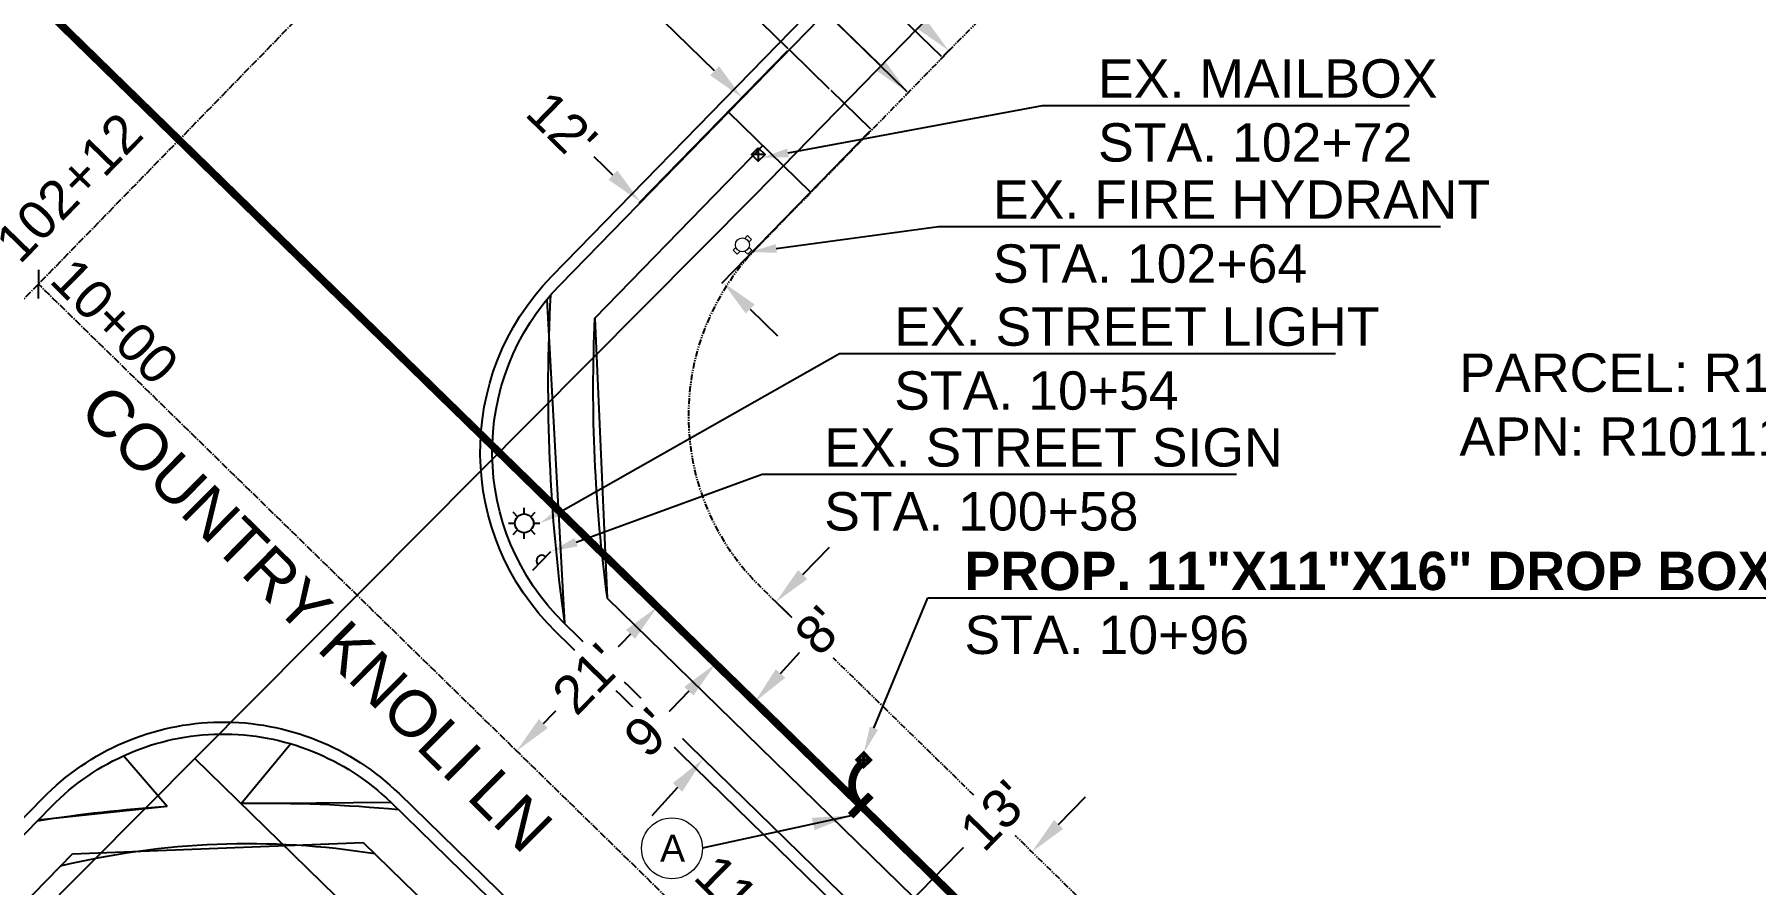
# Model space of a CAD drawing. Header units: feet. Extents: x -173233 to 8939709, y -5822937 to 440401.
# Drawn here: x 4505005.1 to 4505184.6, y -1445657.6 to -1445569 of the extents above; entities that cross this region are included whole.
import ezdxf
from ezdxf import colors
from ezdxf.entities.mleader import LeaderData, LeaderLine
from ezdxf.lldxf.tags import DXFTag
from ezdxf.math import Vec2, Vec3

# ---------------------------------------------------------------- set-up
doc = ezdxf.new("R2010")
doc.units = ezdxf.units.FT
doc.header["$MEASUREMENT"] = 0
doc.linetypes.add('CENTER2', pattern=[1.125, 0.75, -0.125, 0.125, -0.125])
doc.linetypes.add('PHANTOM2', pattern=[1.25, 0.625, -0.125, 0.125, -0.125, 0.125, -0.125])
doc.layers.get('DEFPOINTS').update_dxf_attribs({"color": 3, "lineweight": 0})
for name, color, linetype in [('-TBLOCK', 7, 'Continuous'), ('0 @ 1', 7, 'Continuous'), ('0 @ 40 (1)', 7, 'Continuous'), ('0 @ 40 (2)', 7, 'Continuous'), ('CHC-CENTERLINE', 254, 'CENTER2'), ('CHC-ROW', 4, 'PHANTOM2'), ('CONSTRUCTION', 6, 'Continuous'), ('G-ANNO-TEXT', 7, 'Continuous')]:
    doc.layers.add(name, color=color, linetype=linetype)
for name, color, linetype, lineweight in [('C-Anno', 7, 'Continuous', 25), ('C-Anno @ 1', 7, 'Continuous', 25), ('CHC-CURB-EOP', 5, 'Continuous', 25), ('DIMS', 7, 'Continuous', 5), ('DIMS @ 40', 7, 'Continuous', 5), ('FIRE HYDRANT', 5, 'Continuous', 0), ('FTR-PROPOSED EQUIPMENT', 7, 'Continuous', 0), ('WATER VALVE', 5, 'Continuous', 0)]:
    doc.layers.add(name, color=color, linetype=linetype, lineweight=lineweight)
doc.styles.add('MTCS Standard', font='arial.ttf', dxfattribs={"height": 0.08})
doc.styles.add('Notes', font='arial.ttf', dxfattribs={"height": 0.1})
doc.styles.get("Standard").update_dxf_attribs({"font": 'arial.ttf'})
doc.styles.add('Zayo Utilities', font='', dxfattribs={"oblique": 6, "height": 2})
doc.styles.get('Zayo Utilities').set_extended_font_data('Cordia New')
tags = doc.linetypes.add('WATER', pattern='A,1.3,-0.09,["W",Zayo Utilities,S=0.03,R=0,X=-0.03,Y=-0.025],-0.09', length=1.48).pattern_tags.tags
tags[6] = DXFTag(74, 10)
doc.dimstyles.get("Standard").update_dxf_attribs({"dimtxt": 0.1, "dimasz": 0.1, "dimexe": 0.005, "dimexo": 0.00625, "dimgap": 0.005, "dimtad": 0, "dimdec": 0, "dimzin": 0, "dimdsep": 46, "dimtxsty": 'Standard', "dimcen": 0, "dimadec": 0, "dimazin": 0, "dimtfac": 1, "dimtdec": 0, "dimtofl": 0, "dimtmove": 0, "dimatfit": 0, "dimfxl": 1, "dimtfill": 1, "dimtolj": 1, "dimtzin": 0, "dimarcsym": 0})

# ---------------------------------------------------------------- blocks, each defined once
blk = doc.blocks.new('A$C3F5F065A')
at = {"layer": 'FIRE HYDRANT', "lineweight": 0}
for points in [[(-5.3, -2.3), (-8.6, -2.3), (-8.6, 2.3), (-5.3, 2.3)], [(-2.3, 5.3), (-2.3, 8.6), (2.4, 8.6), (2.4, 5.3)], [(5.3, 2.3), (8.6, 2.3), (8.6, -2.3), (5.3, -2.3)]]:
    blk.add_lwpolyline(points, dxfattribs=at)
blk.add_circle((0, 0), 5.82, dxfattribs=at)
blk = doc.blocks.new('STL')
blk.add_circle((0, 0), 0.977)
at = {"layer": 'CONSTRUCTION'}
for points in [[(-0.98, 0), (-1.62, 0)], [(-0.69, 0.69), (-1.15, 1.15)], [(0, 0.98), (0, 1.62)], [(0.69, 0.69), (1.15, 1.15)], [(1.62, 0), (0.98, 0)], [(-1.15, -1.15), (-0.69, -0.69)], [(0, -1.62), (0, -0.98)], [(1.15, -1.15), (0.69, -0.69)]]:
    blk.add_lwpolyline(points, dxfattribs=at)
blk = doc.blocks.new('streetsgn')
at = {"color": 0, "linetype": 'ByBlock'}
blk.add_lwpolyline([(-1.5, -0.02), (1.5, 0.02)], dxfattribs=at)
blk.add_arc((0, 0), 0.638, 0.7826, 180.7826, dxfattribs=at)
blk = doc.blocks.new('*D399')
at = {"color": 0, "lineweight": -2, "transparency": 16777216}
for p, q in [((4505026.77, -1445500.16), (4505026.77, -1445500.16)), ((4505026.84, -1445500.22), (4505063.18, -1445535.66)), ((4505099.69, -1445571.27), (4505063.36, -1445535.83)), ((4505099.76, -1445571.34), (4505099.76, -1445571.34))]:
    blk.add_line(p, q, dxfattribs=at)
at = {"color": 0, "transparency": 16777216}
for points in [[(4505026.85, -1445500.21), (4505026.83, -1445500.23), (4505026.77, -1445500.15)], [(4505099.7, -1445571.25), (4505099.68, -1445571.28), (4505099.76, -1445571.34)]]:
    blk.add_solid(points, dxfattribs=at)
at = {"layer": 'DEFPOINTS', "color": 0, "transparency": 16777216}
for p in [(4505026.77, -1445500.15), (4505026.77, -1445500.15), (4505099.76, -1445571.34)]:
    blk.add_point(p, dxfattribs=at)
at = {"color": 0, "transparency": 16777216, "insert": (4505063.27, -1445535.74), "char_height": 0.1, "attachment_point": 5, "rotation": 315.7187, "bg_fill": 3, "box_fill_scale": 1.25, "bg_fill_color": 256, "bg_fill_true_color": 13158600, "bg_fill_transparency": 0}
blk.add_mtext("\\A1;102'", dxfattribs=at)
blk = doc.blocks.new('*D407')
at = {"color": 0, "lineweight": -2, "transparency": 16777216}
for p, q in [((4505026.94, -1445499.97), (4505027.6, -1445499.3)), ((4505030.32, -1445502.24), (4505060.42, -1445531.59)), ((4505097.59, -1445567.83), (4505067.52, -1445538.51)), ((4505099.94, -1445571.16), (4505100.59, -1445570.48))]:
    blk.add_line(p, q, dxfattribs=at)
at = {"color": 0, "transparency": 16777216}
for points in [[(4505030.79, -1445501.76), (4505029.86, -1445502.71), (4505027.46, -1445499.44)], [(4505098.06, -1445567.36), (4505097.12, -1445568.31), (4505100.45, -1445570.63)]]:
    blk.add_solid(points, dxfattribs=at)
at = {"layer": 'DEFPOINTS', "color": 0, "transparency": 16777216}
for p in [(4505026.77, -1445500.15), (4505027.46, -1445499.44), (4505099.76, -1445571.34)]:
    blk.add_point(p, dxfattribs=at)
at = {"color": 0, "transparency": 16777216, "insert": (4505063.97, -1445535.05), "char_height": 4, "attachment_point": 5, "rotation": 315.7187, "bg_fill": 3, "box_fill_scale": 1.25, "bg_fill_color": 256, "bg_fill_true_color": 13158600, "bg_fill_transparency": 0}
blk.add_mtext("\\A1;102'", dxfattribs=at)
blk = doc.blocks.new('*D400')
at = {"color": 0, "lineweight": -2, "transparency": 16777216}
for p, q in [((4505059.71, -1445539.42), (4505059.71, -1445539.42)), ((4505059.79, -1445539.49), (4505077.89, -1445557.15)), ((4505096.12, -1445574.93), (4505078.02, -1445557.27)), ((4505096.19, -1445575), (4505096.19, -1445575))]:
    blk.add_line(p, q, dxfattribs=at)
at = {"color": 0, "transparency": 16777216}
for points in [[(4505059.8, -1445539.48), (4505059.77, -1445539.5), (4505059.71, -1445539.42)], [(4505096.13, -1445574.91), (4505096.11, -1445574.94), (4505096.19, -1445575)]]:
    blk.add_solid(points, dxfattribs=at)
at = {"layer": 'DEFPOINTS', "color": 0, "transparency": 16777216}
for p in [(4505059.71, -1445539.42), (4505059.71, -1445539.42), (4505096.19, -1445575)]:
    blk.add_point(p, dxfattribs=at)
at = {"color": 0, "transparency": 16777216, "insert": (4505077.95, -1445557.21), "char_height": 0.1, "attachment_point": 5, "rotation": 315.7187, "bg_fill": 3, "box_fill_scale": 1.25, "bg_fill_color": 256, "bg_fill_true_color": 13158600, "bg_fill_transparency": 0}
blk.add_mtext("\\A1;51'", dxfattribs=at)
blk = doc.blocks.new('*D408')
at = {"color": 0, "lineweight": -2, "transparency": 16777216}
for p, q in [((4505059.54, -1445539.6), (4505059.57, -1445539.56)), ((4505062.58, -1445542.21), (4505075.38, -1445554.7)), ((4505093.33, -1445572.2), (4505080.53, -1445559.72)), ((4505096.02, -1445575.17), (4505096.05, -1445575.14))]:
    blk.add_line(p, q, dxfattribs=at)
at = {"color": 0, "transparency": 16777216}
for points in [[(4505063.04, -1445541.74), (4505062.11, -1445542.69), (4505059.71, -1445539.42)], [(4505093.8, -1445571.73), (4505092.86, -1445572.68), (4505096.19, -1445575)]]:
    blk.add_solid(points, dxfattribs=at)
at = {"layer": 'DEFPOINTS', "color": 0, "transparency": 16777216}
for p in [(4505059.71, -1445539.42), (4505059.71, -1445539.42), (4505096.19, -1445575)]:
    blk.add_point(p, dxfattribs=at)
at = {"color": 0, "transparency": 16777216, "insert": (4505077.95, -1445557.21), "char_height": 4, "attachment_point": 5, "rotation": 315.7187, "bg_fill": 3, "box_fill_scale": 1.25, "bg_fill_color": 256, "bg_fill_true_color": 13158600, "bg_fill_transparency": 0}
blk.add_mtext("\\A1;51'", dxfattribs=at)
blk = doc.blocks.new('*D402')
at = {"color": 0, "lineweight": -2, "transparency": 16777216}
for p, q in [((4505083.79, -1445570.52), (4505083.79, -1445570.52)), ((4505083.87, -1445570.59), (4505088.03, -1445574.65)), ((4505092.32, -1445578.83), (4505088.15, -1445574.77)), ((4505092.38, -1445578.9), (4505092.38, -1445578.9))]:
    blk.add_line(p, q, dxfattribs=at)
at = {"color": 0, "transparency": 16777216}
for points in [[(4505083.88, -1445570.58), (4505083.86, -1445570.6), (4505083.8, -1445570.52)], [(4505092.33, -1445578.82), (4505092.3, -1445578.84), (4505092.39, -1445578.9)]]:
    blk.add_solid(points, dxfattribs=at)
at = {"layer": 'DEFPOINTS', "color": 0, "transparency": 16777216}
for p in [(4505083.8, -1445570.52), (4505083.8, -1445570.52), (4505092.39, -1445578.9)]:
    blk.add_point(p, dxfattribs=at)
at = {"color": 0, "transparency": 16777216, "insert": (4505088.09, -1445574.71), "char_height": 0.1, "attachment_point": 5, "rotation": 315.7187, "bg_fill": 3, "box_fill_scale": 1.25, "bg_fill_color": 256, "bg_fill_true_color": 13158600, "bg_fill_transparency": 0}
blk.add_mtext("\\A1;12'", dxfattribs=at)
blk = doc.blocks.new('*D414')
at = {"color": 0, "lineweight": -2, "transparency": 16777216}
for p, q in [((4505083.62, -1445570.7), (4505068.16, -1445586.56)), ((4505092.21, -1445579.08), (4505076.75, -1445594.94)), ((4505065.43, -1445583.62), (4505062.57, -1445580.83)), ((4505079.75, -1445597.59), (4505082.61, -1445600.38))]:
    blk.add_line(p, q, dxfattribs=at)
at = {"color": 0, "transparency": 16777216}
for points in [[(4505065.9, -1445583.14), (4505064.97, -1445584.1), (4505068.3, -1445586.41)], [(4505080.22, -1445597.11), (4505079.29, -1445598.06), (4505076.89, -1445594.79)]]:
    blk.add_solid(points, dxfattribs=at)
at = {"layer": 'DEFPOINTS', "color": 0, "transparency": 16777216}
for p in [(4505083.8, -1445570.52), (4505092.39, -1445578.9), (4505068.3, -1445586.41)]:
    blk.add_point(p, dxfattribs=at)
at = {"color": 0, "transparency": 16777216, "insert": (4505060.13, -1445578.45), "char_height": 4, "attachment_point": 5, "rotation": 315.7187, "bg_fill": 3, "box_fill_scale": 1.25, "bg_fill_color": 256, "bg_fill_true_color": 13158600, "bg_fill_transparency": 0}
blk.add_mtext("\\A1;12'", dxfattribs=at)
blk = doc.blocks.new('*D403')
at = {"color": 0, "lineweight": -2, "transparency": 16777216}
for p, q in [((4505055.9, -1445543.33), (4505055.91, -1445543.33)), ((4505055.98, -1445543.39), (4505069.79, -1445556.86)), ((4505083.73, -1445570.45), (4505069.92, -1445556.98)), ((4505083.79, -1445570.52), (4505083.79, -1445570.52))]:
    blk.add_line(p, q, dxfattribs=at)
at = {"color": 0, "transparency": 16777216}
for points in [[(4505055.99, -1445543.38), (4505055.97, -1445543.4), (4505055.91, -1445543.32)], [(4505083.74, -1445570.44), (4505083.71, -1445570.46), (4505083.8, -1445570.52)]]:
    blk.add_solid(points, dxfattribs=at)
at = {"layer": 'DEFPOINTS', "color": 0, "transparency": 16777216}
for p in [(4505055.91, -1445543.32), (4505055.91, -1445543.32), (4505083.8, -1445570.52)]:
    blk.add_point(p, dxfattribs=at)
at = {"color": 0, "transparency": 16777216, "insert": (4505069.85, -1445556.92), "char_height": 0.1, "attachment_point": 5, "rotation": 315.7187, "bg_fill": 3, "box_fill_scale": 1.25, "bg_fill_color": 256, "bg_fill_true_color": 13158600, "bg_fill_transparency": 0}
blk.add_mtext("\\A1;39'", dxfattribs=at)
blk = doc.blocks.new('*D410')
at = {"color": 0, "lineweight": -2, "transparency": 16777216}
for p, q in [((4505055.73, -1445543.5), (4505050.88, -1445548.48)), ((4505053.88, -1445551.13), (4505062.11, -1445559.15)), ((4505076.04, -1445572.74), (4505067.25, -1445564.17)), ((4505083.62, -1445570.7), (4505078.77, -1445575.68))]:
    blk.add_line(p, q, dxfattribs=at)
at = {"color": 0, "transparency": 16777216}
for points in [[(4505054.35, -1445550.65), (4505053.42, -1445551.61), (4505051.02, -1445548.34)], [(4505076.51, -1445572.27), (4505075.58, -1445573.22), (4505078.91, -1445575.54)]]:
    blk.add_solid(points, dxfattribs=at)
at = {"layer": 'DEFPOINTS', "color": 0, "transparency": 16777216}
for p in [(4505055.91, -1445543.32), (4505051.02, -1445548.34), (4505083.8, -1445570.52)]:
    blk.add_point(p, dxfattribs=at)
at = {"color": 0, "transparency": 16777216, "insert": (4505064.68, -1445561.66), "char_height": 4, "attachment_point": 5, "rotation": 315.7187, "bg_fill": 3, "box_fill_scale": 1.25, "bg_fill_color": 256, "bg_fill_true_color": 13158600, "bg_fill_transparency": 0}
blk.add_mtext("\\A1;39'", dxfattribs=at)
blk = doc.blocks.new('*D418')
at = {"layer": 'DEFPOINTS', "color": 0, "transparency": 16777216}
for p in [(4505109.12, -1445654.2), (4505109.2, -1445654.27), (4505097.32, -1445666.44)]:
    blk.add_point(p, dxfattribs=at)
at = {"layer": 'DIMS', "color": 0, "lineweight": -2, "transparency": 16777216}
for p, q in [((4505111.91, -1445651.33), (4505114.71, -1445648.47)), ((4505109.02, -1445654.1), (4505108.98, -1445654.06)), ((4505097.14, -1445666.26), (4505097.1, -1445666.22)), ((4505094.45, -1445669.22), (4505090.54, -1445673.22))]:
    blk.add_line(p, q, dxfattribs=at)
at = {"layer": 'DIMS', "color": 0, "transparency": 16777216}
for points in [[(4505111.44, -1445650.87), (4505112.39, -1445651.8), (4505109.12, -1445654.2)], [(4505093.97, -1445668.75), (4505094.93, -1445669.69), (4505097.24, -1445666.36)]]:
    blk.add_solid(points, dxfattribs=at)
at = {"layer": 'DIMS', "color": 0, "transparency": 16777216, "insert": (4505088.16, -1445675.66), "char_height": 4, "attachment_point": 5, "rotation": 45.6832, "bg_fill": 3, "box_fill_scale": 1.25, "bg_fill_color": 256, "bg_fill_true_color": 13158600, "bg_fill_transparency": 0}
blk.add_mtext("\\A1;17'", dxfattribs=at)
blk = doc.blocks.new('*D420')
at = {"layer": 'DEFPOINTS', "color": 0, "transparency": 16777216}
for p in [(4505093.37, -1445662.58), (4505093.37, -1445662.58), (4505084.29, -1445671.88)]:
    blk.add_point(p, dxfattribs=at)
at = {"layer": 'DIMS', "color": 0, "lineweight": -2, "transparency": 16777216}
for p, q in [((4505096.16, -1445659.71), (4505102.86, -1445652.85)), ((4505093.55, -1445662.75), (4505093.51, -1445662.71)), ((4505084.47, -1445672.05), (4505084.43, -1445672.02)), ((4505081.49, -1445674.74), (4505078.7, -1445677.6))]:
    blk.add_line(p, q, dxfattribs=at)
at = {"layer": 'DIMS', "color": 0, "transparency": 16777216}
for points in [[(4505095.69, -1445659.25), (4505096.64, -1445660.18), (4505093.37, -1445662.58)], [(4505081.02, -1445674.27), (4505081.97, -1445675.2), (4505084.29, -1445671.88)]]:
    blk.add_solid(points, dxfattribs=at)
at = {"layer": 'DIMS', "color": 0, "transparency": 16777216, "insert": (4505105.24, -1445650.41), "char_height": 4, "attachment_point": 5, "rotation": 45.6861, "bg_fill": 3, "box_fill_scale": 1.25, "bg_fill_color": 256, "bg_fill_true_color": 13158600, "bg_fill_transparency": 0}
blk.add_mtext("\\A1;13'", dxfattribs=at)
blk = doc.blocks.new('*D435')
at = {"layer": 'DEFPOINTS', "color": 0, "transparency": 16777216}
for p in [(4505086.52, -1445632.13), (4505076.15, -1445634.58), (4505080.23, -1445638.57)]:
    blk.add_point(p, dxfattribs=at)
at = {"layer": 'DIMS', "color": 0, "lineweight": -2, "transparency": 16777216}
for p, q in [((4505085.23, -1445625.28), (4505088.02, -1445622.42)), ((4505086.34, -1445631.95), (4505082.29, -1445628)), ((4505080.05, -1445638.39), (4505076.01, -1445634.44)), ((4505073.35, -1445637.44), (4505070.56, -1445640.31))]:
    blk.add_line(p, q, dxfattribs=at)
at = {"layer": 'DIMS', "color": 0, "transparency": 16777216}
for points in [[(4505084.75, -1445624.81), (4505085.71, -1445625.75), (4505082.44, -1445628.14)], [(4505072.88, -1445636.98), (4505073.83, -1445637.91), (4505076.15, -1445634.58)]]:
    blk.add_solid(points, dxfattribs=at)
at = {"layer": 'DIMS', "color": 0, "transparency": 16777216, "insert": (4505069.13, -1445641.77), "char_height": 4, "attachment_point": 5, "rotation": 45.6861, "bg_fill": 3, "box_fill_scale": 1.25, "bg_fill_color": 256, "bg_fill_true_color": 13158600, "bg_fill_transparency": 0}
blk.add_mtext("\\A1;9'", dxfattribs=at)
blk = doc.blocks.new('*D436')
at = {"layer": 'DEFPOINTS', "color": 0, "transparency": 16777216}
for p in [(4505070.07, -1445628.65), (4505055.4, -1445643.68), (4505055.4, -1445643.68)]:
    blk.add_point(p, dxfattribs=at)
at = {"layer": 'DIMS', "color": 0, "lineweight": -2, "transparency": 16777216}
for p, q in [((4505069.89, -1445628.47), (4505069.93, -1445628.51)), ((4505067.28, -1445631.51), (4505065.27, -1445633.57)), ((4505058.2, -1445640.81), (4505060.2, -1445638.76)), ((4505055.22, -1445643.5), (4505055.26, -1445643.54))]:
    blk.add_line(p, q, dxfattribs=at)
at = {"layer": 'DIMS', "color": 0, "transparency": 16777216}
for points in [[(4505066.8, -1445631.05), (4505067.75, -1445631.98), (4505070.07, -1445628.65)], [(4505057.72, -1445640.35), (4505058.67, -1445641.28), (4505055.4, -1445643.68)]]:
    blk.add_solid(points, dxfattribs=at)
at = {"layer": 'DIMS', "color": 0, "transparency": 16777216, "insert": (4505062.74, -1445636.16), "char_height": 4, "attachment_point": 5, "rotation": 45.6861, "bg_fill": 3, "box_fill_scale": 1.25, "bg_fill_color": 256, "bg_fill_true_color": 13158600, "bg_fill_transparency": 0}
blk.add_mtext("\\A1;21'", dxfattribs=at)
blk = doc.blocks.new('*D437')
at = {"layer": 'DEFPOINTS', "color": 0, "transparency": 16777216}
for p in [(4505080.23, -1445638.57), (4505080.23, -1445638.57), (4505074.86, -1445644.51)]:
    blk.add_point(p, dxfattribs=at)
at = {"layer": 'DIMS', "color": 0, "lineweight": -2, "transparency": 16777216}
for p, q in [((4505082.91, -1445635.6), (4505085.59, -1445632.63)), ((4505080.04, -1445638.4), (4505080.08, -1445638.43)), ((4505074.68, -1445644.34), (4505074.71, -1445644.37)), ((4505072.18, -1445647.47), (4505069.5, -1445650.44))]:
    blk.add_line(p, q, dxfattribs=at)
at = {"layer": 'DIMS', "color": 0, "transparency": 16777216}
for points in [[(4505082.42, -1445635.15), (4505083.4, -1445636.04), (4505080.23, -1445638.57)], [(4505071.69, -1445647.03), (4505072.67, -1445647.92), (4505074.86, -1445644.51)]]:
    blk.add_solid(points, dxfattribs=at)
at = {"layer": 'DIMS', "color": 0, "transparency": 16777216, "insert": (4505086.96, -1445631.11), "char_height": 4, "attachment_point": 5, "rotation": 47.9057, "bg_fill": 3, "box_fill_scale": 1.25, "bg_fill_color": 256, "bg_fill_true_color": 13158600, "bg_fill_transparency": 0}
blk.add_mtext("\\A1;8'", dxfattribs=at)
blk = doc.blocks.new('*U474')
at = {"layer": '0 @ 1'}
dim = blk.add_aligned_dim(p1=(4505099.76, -1445571.34), p2=(4505026.77, -1445500.15), distance=0, dimstyle='Standard', override={"dimscale": 1, "dimpost": "'", "dimtix": 0, "dimtofl": 0, "dimtmove": 0, "dimatfit": 0, "dimfxl": 0.75, "dimarcsym": 1}, dxfattribs=at)
dim.commit()
dim.dimension.update_dxf_attribs({"geometry": '*D399', "text_midpoint": (4505063.27, -1445535.74)})
at = {"layer": '0 @ 40 (2)'}
dim = blk.add_linear_dim(base=(4505027.46, -1445499.44), p1=(4505099.76, -1445571.34), p2=(4505026.77, -1445500.15), angle=135.7187, dimstyle='Standard', override={"dimscale": 40, "dimpost": "'", "dimtix": 0, "dimtofl": 0, "dimtmove": 0, "dimatfit": 0, "dimfxl": 0.75, "dimarcsym": 1}, dxfattribs=at)
dim.commit()
dim.dimension.update_dxf_attribs({"geometry": '*D407', "text_midpoint": (4505063.97, -1445535.05), "dimtype": 129})
blk = doc.blocks.new('*U475')
at = {"layer": '0 @ 1'}
dim = blk.add_aligned_dim(p1=(4505096.19, -1445575), p2=(4505059.71, -1445539.42), distance=0, dimstyle='Standard', override={"dimscale": 1, "dimpost": "'", "dimtix": 0, "dimtofl": 0, "dimtmove": 0, "dimatfit": 0, "dimfxl": 0.75, "dimarcsym": 1}, dxfattribs=at)
dim.commit()
dim.dimension.update_dxf_attribs({"geometry": '*D400', "text_midpoint": (4505077.95, -1445557.21)})
at = {"layer": '0 @ 40 (2)'}
dim = blk.add_aligned_dim(p1=(4505096.19, -1445575), p2=(4505059.71, -1445539.42), distance=0, dimstyle='Standard', override={"dimscale": 40, "dimpost": "'", "dimtix": 0, "dimtofl": 0, "dimtmove": 0, "dimatfit": 0, "dimfxl": 0.75, "dimarcsym": 1}, dxfattribs=at)
dim.commit()
dim.dimension.update_dxf_attribs({"geometry": '*D408', "text_midpoint": (4505077.95, -1445557.21)})
blk = doc.blocks.new('*U477')
at = {"layer": '0 @ 1'}
dim = blk.add_aligned_dim(p1=(4505092.39, -1445578.9), p2=(4505083.8, -1445570.52), distance=0, dimstyle='Standard', override={"dimscale": 1, "dimpost": "'", "dimtix": 0, "dimtofl": 0, "dimtmove": 0, "dimatfit": 0, "dimfxl": 0.75, "dimarcsym": 1}, dxfattribs=at)
dim.commit()
dim.dimension.update_dxf_attribs({"geometry": '*D402', "text_midpoint": (4505088.09, -1445574.71)})
at = {"layer": '0 @ 40 (2)'}
dim = blk.add_linear_dim(base=(4505068.3, -1445586.41), p1=(4505092.39, -1445578.9), p2=(4505083.8, -1445570.52), angle=135.7187, dimstyle='Standard', override={"dimscale": 40, "dimpost": "'", "dimtix": 0, "dimtofl": 0, "dimtmove": 0, "dimatfit": 0, "dimfxl": 0.75, "dimarcsym": 1}, dxfattribs=at)
dim.commit()
dim.dimension.update_dxf_attribs({"geometry": '*D414', "text_midpoint": (4505060.13, -1445578.45), "dimtype": 129})
blk = doc.blocks.new('*U478')
at = {"layer": '0 @ 1'}
dim = blk.add_aligned_dim(p1=(4505083.8, -1445570.52), p2=(4505055.91, -1445543.32), distance=0, dimstyle='Standard', override={"dimscale": 1, "dimpost": "'", "dimtix": 0, "dimtofl": 0, "dimtmove": 0, "dimatfit": 0, "dimfxl": 0.75, "dimarcsym": 1}, dxfattribs=at)
dim.commit()
dim.dimension.update_dxf_attribs({"geometry": '*D403', "text_midpoint": (4505069.85, -1445556.92)})
at = {"layer": '0 @ 40 (2)'}
dim = blk.add_linear_dim(base=(4505051.02, -1445548.34), p1=(4505083.8, -1445570.52), p2=(4505055.91, -1445543.32), angle=135.7187, dimstyle='Standard', override={"dimscale": 40, "dimpost": "'", "dimtix": 0, "dimtofl": 0, "dimtmove": 0, "dimatfit": 0, "dimfxl": 0.75, "dimarcsym": 1}, dxfattribs=at)
dim.commit()
dim.dimension.update_dxf_attribs({"geometry": '*D410', "text_midpoint": (4505064.68, -1445561.66), "dimtype": 129})

msp = doc.modelspace()

# ---------------------------------------------------------------- linework, layer by layer
at = {"layer": '-TBLOCK'}
for p, q in [((4505080.6, -1445582.18), (4505079.88, -1445581.48)), ((4505080.58, -1445580.77), (4505081.3, -1445581.47))]:
    msp.add_line(p, q, dxfattribs=at)
msp.add_lwpolyline([(4505080.58, -1445580.77), (4505080.6, -1445582.18), (4505081.3, -1445581.47), (4505079.88, -1445581.48)], close=True, dxfattribs=at)
at = {"layer": '-TBLOCK', "const_width": 0.35}
msp.add_lwpolyline([(4505090.88, -1445644.6), (4505091.59, -1445643.89), (4505092.29, -1445644.61), (4505091.58, -1445645.31)], close=True, dxfattribs=at)
for points in [[(4505092.29, -1445644.61), (4505090.88, -1445644.6)], [(4505091.58, -1445645.31), (4505091.59, -1445643.89)]]:
    msp.add_lwpolyline(points, dxfattribs=at)
at = {"color": 5, "linetype": 'WATER'}
msp.add_lwpolyline([(4504935.2, -1445731.62), (4505080.29, -1445585.65), (4505121.13, -1445543.75), (4505329.18, -1445328.65, -0.034798), (4505338.69, -1445320.1), (4505440.57, -1445240.56)], format="xyb", dxfattribs=at)
msp.add_lwpolyline([(4505005.55, -1445593.49), (4505005.53, -1445596.49)])
at = {"layer": 'CHC-CENTERLINE'}
for points in [[(4504857.39, -1445746.98), (4505074.12, -1445524.64)], [(4505542.27, -1446122.01), (4505394.17, -1445973.5), (4505203.13, -1445787.91), (4505005.54, -1445594.99)]]:
    msp.add_lwpolyline(points, dxfattribs=at)
at = {"layer": 'CHC-CURB-EOP'}
for p, q in [((4505086.08, -1445585.44), (4505077.48, -1445577.06)), ((4505018.95, -1445649.48), (4505014.42, -1445644.18)), ((4505026.69, -1445649.16), (4505031.84, -1445642.92))]:
    msp.add_line(p, q, dxfattribs=at)
for points in [[(4505746.63, -1445369.78), (4505738.09, -1445376.51), (4505435.83, -1445614.54), (4505402.7, -1445641.24, 0.02856), (4505384.95, -1445657.3), (4505256.79, -1445787.32, -0.412077), (4505219.8, -1445787.72), (4505211.32, -1445779.48), (4505059.52, -1445631.28, -0.413981), (4505059.06, -1445594.17), (4505114.49, -1445537.3), (4505322.53, -1445322.22, -0.034798), (4505333, -1445312.81), (4505434.88, -1445233.27)], [(4505745.86, -1445368.8), (4505737.31, -1445375.53), (4505435.05, -1445613.56), (4505401.92, -1445640.27, 0.02856), (4505384.06, -1445656.42), (4505255.9, -1445786.44, -0.412077), (4505220.67, -1445786.82), (4505212.19, -1445778.58), (4505060.39, -1445630.38, -0.413981), (4505059.96, -1445595.04), (4505115.39, -1445538.17), (4505323.43, -1445323.09, -0.034798), (4505333.77, -1445313.79), (4505435.65, -1445234.25)], [(4504918.58, -1445775.62, -0.382584), (4504920.21, -1445736.61), (4505006.01, -1445648.59, -0.414446), (4505043.15, -1445648.13), (4505194.94, -1445796.34), (4505385.85, -1445981.79), (4505490, -1446086.23, -0.227266)], [(4504967.91, -1445821.83), (4504921.7, -1445777.16, -0.415437), (4504921.11, -1445737.48), (4505006.91, -1445649.46, -0.414446), (4505042.27, -1445649.03), (4505194.07, -1445797.23), (4505384.97, -1445982.68), (4505489.11, -1446087.12, -0.227266)]]:
    msp.add_lwpolyline(points, format="xyb", dxfattribs=at)
for points in [[(4505063.54, -1445598.53), (4505081.06, -1445580.55)], [(4505215.68, -1445775), (4505215.68, -1445775), (4505064.84, -1445627.73)], [(4505018.95, -1445649.48), (4505005.5, -1445650.91)], [(4505026.69, -1445649.16), (4505042.27, -1445649.03)], [(4505009.08, -1445654.4), (4505039.41, -1445653.22)], [(4505039.41, -1445653.22), (4505054.34, -1445667.8)], [(4504922.59, -1445743.13), (4505009.08, -1445654.4)]]:
    msp.add_lwpolyline(points, dxfattribs=at)
for centre, radius, start, end in [((4505238.47, -1445605.58), 179.8, 177, 187.9282), ((4505224.01, -1445606.03), 160.65, 177.3267, 187.7646), ((4505028.93, -1445800.19), 151.04, 93.7891, 98.9535), ((4505028.93, -1445800.19), 151.04, 84.6241, 90.849), ((4505027.42, -1445736.8), 83.44, 80.8826, 103.5863)]:
    msp.add_arc(centre, radius, start, end, dxfattribs=at)
at = {"layer": 'CHC-ROW'}
msp.add_lwpolyline([(4505735.96, -1445356.23), (4505728.84, -1445361.83), (4505425.08, -1445601.05), (4505391.88, -1445627.81, 0.02856), (4505372.67, -1445645.19), (4505256.35, -1445763.19, -0.412079), (4505221.13, -1445763.57), (4505221.13, -1445763.57), (4505080.85, -1445626.59, -0.413981), (4505080.41, -1445591.25), (4505124, -1445546.53), (4505332.06, -1445331.43, -0.034798), (4505341.15, -1445323.25), (4505443.03, -1445243.71)], format="xyb", dxfattribs=at)
at = {"layer": 'DIMS'}
msp.add_circle((4505071.6, -1445653.83), 3.17, dxfattribs=at)
at = {"layer": 'FTR-PROPOSED EQUIPMENT', "const_width": 0.8}
msp.add_lwpolyline([(4505091.23, -1445645.11, 0.414389), (4505091.28, -1445649.35)], format="xyb", dxfattribs=at)
msp.add_lwpolyline([(4505090.23, -1445650.43), (4505092.33, -1445648.28)], dxfattribs=at)

# ---------------------------------------------------------------- block references
at = {"color": 0, "linetype": 'ByBlock', "xscale": 0.9000000000000052, "yscale": 0.9000000000000052, "zscale": 0.9000000000000052, "rotation": 44.90357276144595}
msp.add_blockref('streetsgn', (4505058.03, -1445623.84), dxfattribs=at)
at = {"layer": 'CONSTRUCTION'}
msp.add_blockref('STL', (4505056.19, -1445619.94), dxfattribs=at)
at = {"layer": 'WATER VALVE', "xscale": 0.125, "yscale": 0.125, "zscale": 0.125, "rotation": 225.7316013004247}
msp.add_blockref('A$C3F5F065A', (4505078.94, -1445590.9), dxfattribs=at)

# ---------------------------------------------------------------- texts
at = {"layer": '0 @ 40 (1)', "style": 'MTCS Standard'}
for s, rotation, p in [('102+12', 45.7316, (4505003.59, -1445593.03)), ('10+00', 315.144, (4505006.55, -1445594.73)), ('11+00', 315.552, (4505073.67, -1445656.95))]:
    msp.add_text(s, height=4, rotation=rotation, dxfattribs=at).set_placement(p)
at = {"layer": 'C-Anno', "style": 'MTCS Standard'}
msp.add_text('COUNTRY KNOLI LN', height=4.8, rotation=315.2498, dxfattribs=at).set_placement((4505009.57, -1445608.44))

# ---------------------------------------------------------------- leaders
at = {"layer": 'C-Anno'}
ml = msp.add_multileader_mtext('Standard', dxfattribs=at)
ml.set_content('EX. MAILBOX\\PSTA. 102+72', color=256, style='Notes')
ml.set_leader_properties()
ml.build(insert=Vec2(0, 0))
ml.multileader.update_dxf_attribs({"text_left_attachment_type": 6, "text_right_attachment_type": 6, "dogleg_length": 0.126, "arrow_head_size": 2.8, "scale": 40})
ctx = ml.context
ctx.base_point, ctx.scale, ctx.arrow_head_size, ctx.landing_gap_size, ctx.plane_origin = Vec3(4505112.42, -1445576.35), 40, 2.8, 3.6, Vec3(4505010.55, -1445563.31)
ctx.left_attachment, ctx.right_attachment = 6, 6
notes = []
notes.append((ctx, [(0, (1, 1, 0), (4505110.23, -1445576.35), (1, 0), 2.19, [(2, [(4505080.95, -1445581.82)], 0, [])])]))
ctx.mtext.insert, ctx.mtext.width, ctx.mtext.flow_direction = Vec3(4505116.02, -1445571.55), 43.8475, 5
ml = msp.add_multileader_mtext('Standard', dxfattribs=at)
ml.set_content('EX. FIRE HYDRANT\\PSTA. 102+64', color=256, style='Notes')
ml.set_leader_properties()
ml.build(insert=Vec2(0, 0))
ml.multileader.update_dxf_attribs({"text_left_attachment_type": 6, "text_right_attachment_type": 6, "dogleg_length": 0.0523, "arrow_head_size": 2.8})
ctx = ml.context
ctx.base_point, ctx.arrow_head_size, ctx.landing_gap_size, ctx.plane_origin = Vec3(4505101.46, -1445588.98), 2.8, 3.6, Vec3(4505188.82, -1445435.83)
ctx.left_attachment, ctx.right_attachment = 6, 6
notes.append((ctx, [(0, (1, 1, 0), (4505099.37, -1445588.98), (1, 0), 2.09, [(0, [(4505079.7, -1445591.65)], 0, [])])]))
ctx.mtext.insert, ctx.mtext.width, ctx.mtext.defined_height, ctx.mtext.flow_direction = Vec3(4505105.06, -1445584.18), 62.9978, 2.49, 5
ml = msp.add_multileader_mtext('Standard', dxfattribs=at)
ml.set_content('EX. STREET LIGHT\\PSTA. 10+54', color=256, style='Notes')
ml.set_leader_properties()
ml.build(insert=Vec2(0, 0))
ml.multileader.update_dxf_attribs({"text_left_attachment_type": 6, "text_right_attachment_type": 6, "dogleg_length": 0.0523, "arrow_head_size": 2.8})
ctx = ml.context
ctx.base_point, ctx.arrow_head_size, ctx.landing_gap_size, ctx.plane_origin = Vec3(4505091.17, -1445602.22), 2.8, 3.6, Vec3(4505166.96, -1445465.38)
ctx.left_attachment, ctx.right_attachment = 6, 6
notes.append((ctx, [(0, (1, 1, 0), (4505089.08, -1445602.22), (1, 0), 2.09, [(0, [(4505057.81, -1445619.94)], 0, [])])]))
ctx.mtext.insert, ctx.mtext.width, ctx.mtext.defined_height, ctx.mtext.flow_direction = Vec3(4505094.77, -1445597.42), 62.9978, 2.49, 5
ml = msp.add_multileader_mtext('Standard', dxfattribs=at)
ml.set_content('EX. STREET SIGN\\P\\pxt12;STA. 100+58', color=256, style='Notes')
ml.set_leader_properties()
ml.build(insert=Vec2(0, 0))
ml.multileader.update_dxf_attribs({"text_left_attachment_type": 6, "text_right_attachment_type": 6, "dogleg_length": 0.0523, "arrow_head_size": 2.8})
ctx = ml.context
ctx.base_point, ctx.arrow_head_size, ctx.landing_gap_size, ctx.plane_origin = Vec3(4505083.87, -1445614.82), 2.8, 3.6, Vec3(4505168.04, -1445469.22)
ctx.left_attachment, ctx.right_attachment = 6, 6
notes.append((ctx, [(0, (1, 1, 0), (4505081.01, -1445614.82), (1, 0), 2.87, [(0, [(4505058.97, -1445622.87)], 0, [])])]))
ctx.mtext.insert, ctx.mtext.width, ctx.mtext.defined_height, ctx.mtext.flow_direction = Vec3(4505087.47, -1445610.02), 62.9978, 2.49, 5
at = {"layer": 'C-Anno @ 1'}
ml = msp.add_multileader_mtext('Standard', dxfattribs=at)
ml.set_content('{\\fArial|b1|i0|c0|p34;PROP. 11"X11"X16" DROP BOX #1\\P}STA. 10+96', color=256, style='Notes')
ml.set_leader_properties()
ml.build(insert=Vec2(0, 0))
ml.multileader.update_dxf_attribs({"text_left_attachment_type": 6, "text_right_attachment_type": 6, "dogleg_length": 0.126, "arrow_head_size": 2.8})
ctx = ml.context
ctx.base_point, ctx.arrow_head_size, ctx.landing_gap_size, ctx.plane_origin = Vec3(4505098.5, -1445627.7), 2.8, 3.6, Vec3(4505458.48, -1445874.61)
ctx.left_attachment, ctx.right_attachment = 6, 6
notes.append((ctx, [(0, (1, 1, 0), (4505098.27, -1445627.7), (1, 0), 0.228, [(0, [(4505091.59, -1445643.89)], 0, [])])]))
ctx.mtext.insert, ctx.mtext.width, ctx.mtext.defined_height, ctx.mtext.flow_direction = Vec3(4505102.1, -1445622.9), 114.3531, 20.52, 5
at = {"layer": 'DIMS @ 40'}
msp.add_leader([(4505090.23, -1445650.43), (4505074.76, -1445653.83)], dimstyle='Standard', override={"dimscale": 40, "dimgap": 0.005, "dimtad": 0, "dimfxl": 0.75, "dimarcsym": 1}, dxfattribs=at)
for ctx, leaders in notes:
    for number, flags, end, landing, length, lines in leaders:
        leader = LeaderData()
        leader.index, (leader.has_last_leader_line, leader.has_dogleg_vector, leader.attachment_direction) = number, flags
        leader.last_leader_point, leader.dogleg_vector, leader.dogleg_length = Vec3(end), Vec3(landing), length
        for number, points, colour, breaks in lines:
            line = LeaderLine()
            line.index, line.vertices, line.color, line.breaks = number, Vec3.list(points), colors.encode_raw_color(colour), breaks
            leader.lines.append(line)
        ctx.leaders.append(leader)

# ---------------------------------------------------------------- next in the draw order: block references
msp.add_blockref('*U474', (0, 0))

# ---------------------------------------------------------------- next in the draw order: texts
at = {"layer": 'C-Anno', "insert": (4505153.7, -1445602.23), "char_height": 3.999, "width": 57.0672, "attachment_point": 1, "style": 'Notes', "bg_fill": 2}
msp.add_mtext('PARCEL: R101116\\PAPN: R101116', dxfattribs=at)

# ---------------------------------------------------------------- next in the draw order: block references
msp.add_blockref('*U475', (0, 0))

# ---------------------------------------------------------------- next in the draw order: block references
msp.add_blockref('*U477', (0, 0))

# ---------------------------------------------------------------- next in the draw order: linework, layer by layer
at = {"layer": 'CHC-CURB-EOP'}
for points in [[(4505058.56, -1445596.61), (4505060.39, -1445630.38)], [(4505063.54, -1445598.53), (4505064.84, -1445627.73)]]:
    msp.add_lwpolyline(points, dxfattribs=at)

# ---------------------------------------------------------------- next in the draw order: block references
msp.add_blockref('*U478', (0, 0))

# ---------------------------------------------------------------- next in the draw order: linework, layer by layer
at = {"layer": 'FTR-PROPOSED EQUIPMENT', "const_width": 0.8}
msp.add_lwpolyline([(4505128.73, -1445685.92), (4504994.43, -1445554.8, -0.413981), (4504994.22, -1445537.84), (4504994.22, -1445537.84)], format="xyb", dxfattribs=at)

# ---------------------------------------------------------------- next in the draw order: texts
at = {"layer": 'G-ANNO-TEXT', "insert": (4505070.54, -1445652.42), "char_height": 2.8125, "attachment_point": 1, "bg_fill": 3, "box_fill_scale": 1.03, "bg_fill_color": 256, "bg_fill_transparency": 0}
msp.add_mtext_dynamic_manual_height_columns('\\pi-0.1882;A', width=2.25, gutter_width=0.3, heights=[2.33], dxfattribs=at)

# ---------------------------------------------------------------- next in the draw order: linework, layer by layer
at = {"color": 5, "linetype": 'WATER'}
msp.add_lwpolyline([(4505021.84, -1445644.45), (4505080.51, -1445701.74), (4505090.62, -1445701.82), (4505137.89, -1445747.97), (4505138.08, -1445757.93)], dxfattribs=at)

# ---------------------------------------------------------------- next in the draw order: dimensions: what is measured, and where the dimension line sits
at = {"layer": 'DIMS @ 40'}
dim = msp.add_linear_dim(base=(4505109.12, -1445654.2), p1=(4505097.32, -1445666.44), p2=(4505109.2, -1445654.27), angle=45.6832, dimstyle='Standard', override={"dimscale": 40, "dimpost": "'", "dimtix": 0, "dimtofl": 0, "dimtmove": 0, "dimatfit": 0, "dimfxl": 0.75, "dimarcsym": 1}, dxfattribs=at)
dim.commit()
dim.dimension.update_dxf_attribs({"geometry": '*D418', "text_midpoint": (4505088.16, -1445675.66), "dimtype": 161})

# ---------------------------------------------------------------- next in the draw order: dimensions: what is measured, and where the dimension line sits
dim = msp.add_linear_dim(base=(4505093.37, -1445662.58), p1=(4505084.29, -1445671.88), p2=(4505093.37, -1445662.58), angle=45.6861, dimstyle='Standard', override={"dimscale": 40, "dimpost": "'", "dimtix": 0, "dimtofl": 0, "dimtmove": 0, "dimatfit": 0, "dimfxl": 0.75, "dimarcsym": 1}, dxfattribs=at)
dim.commit()
dim.dimension.update_dxf_attribs({"geometry": '*D420', "text_midpoint": (4505105.24, -1445650.41), "dimtype": 161})

# ---------------------------------------------------------------- next in the draw order: dimensions: what is measured, and where the dimension line sits
dim = msp.add_aligned_dim(p1=(4505086.52, -1445632.13), p2=(4505080.23, -1445638.57), distance=-5.7, dimstyle='Standard', override={"dimscale": 40, "dimpost": "'", "dimtix": 0, "dimtofl": 0, "dimtmove": 0, "dimatfit": 0, "dimfxl": 0.75, "dimarcsym": 1}, dxfattribs=at)
dim.commit()
dim.dimension.update_dxf_attribs({"geometry": '*D435', "text_midpoint": (4505069.13, -1445641.77)})

# ---------------------------------------------------------------- next in the draw order: dimensions: what is measured, and where the dimension line sits
dim = msp.add_aligned_dim(p1=(4505070.07, -1445628.65), p2=(4505055.4, -1445643.68), distance=0, dimstyle='Standard', override={"dimscale": 40, "dimpost": "'", "dimtix": 0, "dimtofl": 0, "dimtmove": 0, "dimatfit": 0, "dimfxl": 0.75, "dimarcsym": 1}, dxfattribs=at)
dim.commit()
dim.dimension.update_dxf_attribs({"geometry": '*D436', "text_midpoint": (4505062.74, -1445636.16)})

# ---------------------------------------------------------------- next in the draw order: dimensions: what is measured, and where the dimension line sits
dim = msp.add_aligned_dim(p1=(4505074.86, -1445644.51), p2=(4505080.23, -1445638.57), distance=0, dimstyle='Standard', override={"dimscale": 40, "dimpost": "'", "dimtix": 0, "dimtofl": 0, "dimtmove": 0, "dimatfit": 0, "dimfxl": 0.75, "dimarcsym": 1}, dxfattribs=at)
dim.commit()
dim.dimension.update_dxf_attribs({"geometry": '*D437', "text_midpoint": (4505086.96, -1445631.11)})

doc.saveas('drawing.dxf')
